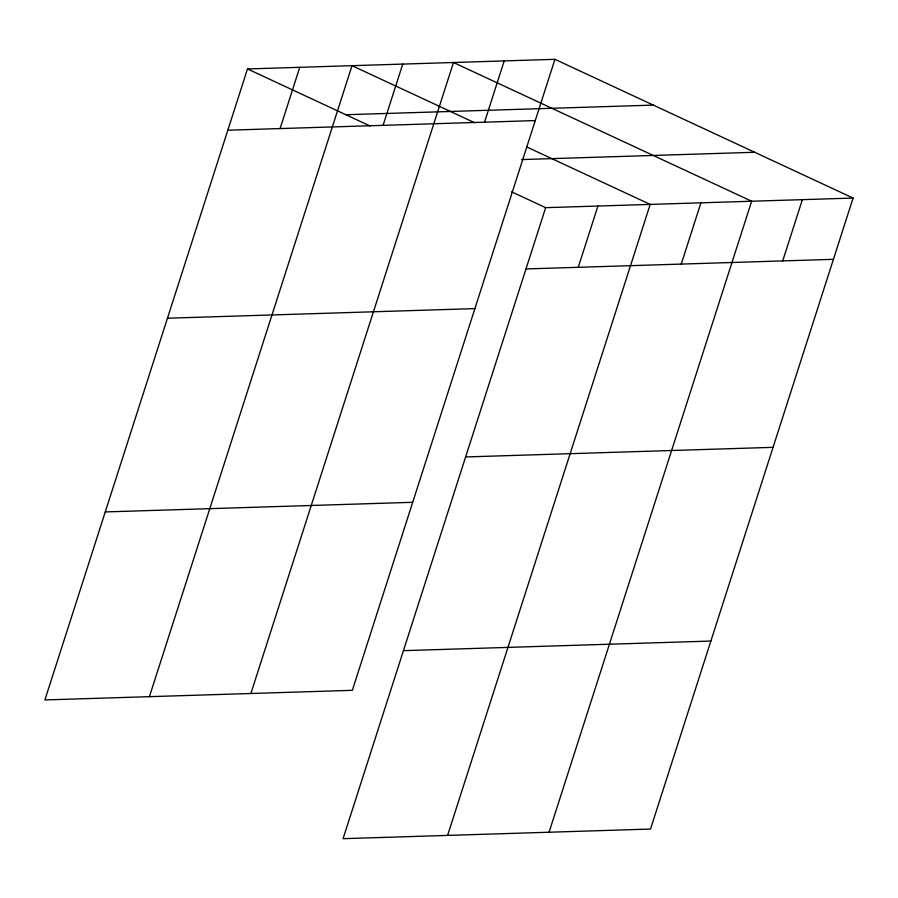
<?xml version="1.0" encoding="UTF-8"?>
<svg xmlns="http://www.w3.org/2000/svg" width="898" height="898" viewBox="0 0 898 898"><rect width="100%" height="100%" fill="white"/><g stroke="black" fill="none" stroke-linecap="round" stroke-linejoin="round"><path stroke-width="1.35" d="M554.93 59.324L247.489 68.944L44.9 699.935L352.342 690.326L554.93 59.324L853.1 198.065L650.511 829.056L343.07 838.676L545.658 207.674L853.1 198.065M280.086 128.571L299.752 67.305M149.427 696.668L352.016 65.677L474.492 122.656M383.076 125.35L402.753 64.084M250.89 693.492L453.479 62.501L751.648 201.231L549.06 832.233M484.538 122.184L504.205 60.918M578.256 267.312L597.922 206.046M447.597 835.398L650.186 204.407L526.452 146.834M681.245 264.091L700.911 202.825M782.697 260.914L802.374 199.648M345.887 114.731L653.329 105.111M227.823 130.21L535.264 120.59M521.536 159.575L754.702 152.278M525.992 268.94L833.434 259.331M167.455 318.218L474.896 308.609M465.624 456.947L773.066 447.339M105.268 511.927L412.71 502.308M403.426 650.657L710.868 641.049M247.489 68.944L369.965 125.933M511.602 191.824L545.658 207.674"/></g></svg>
